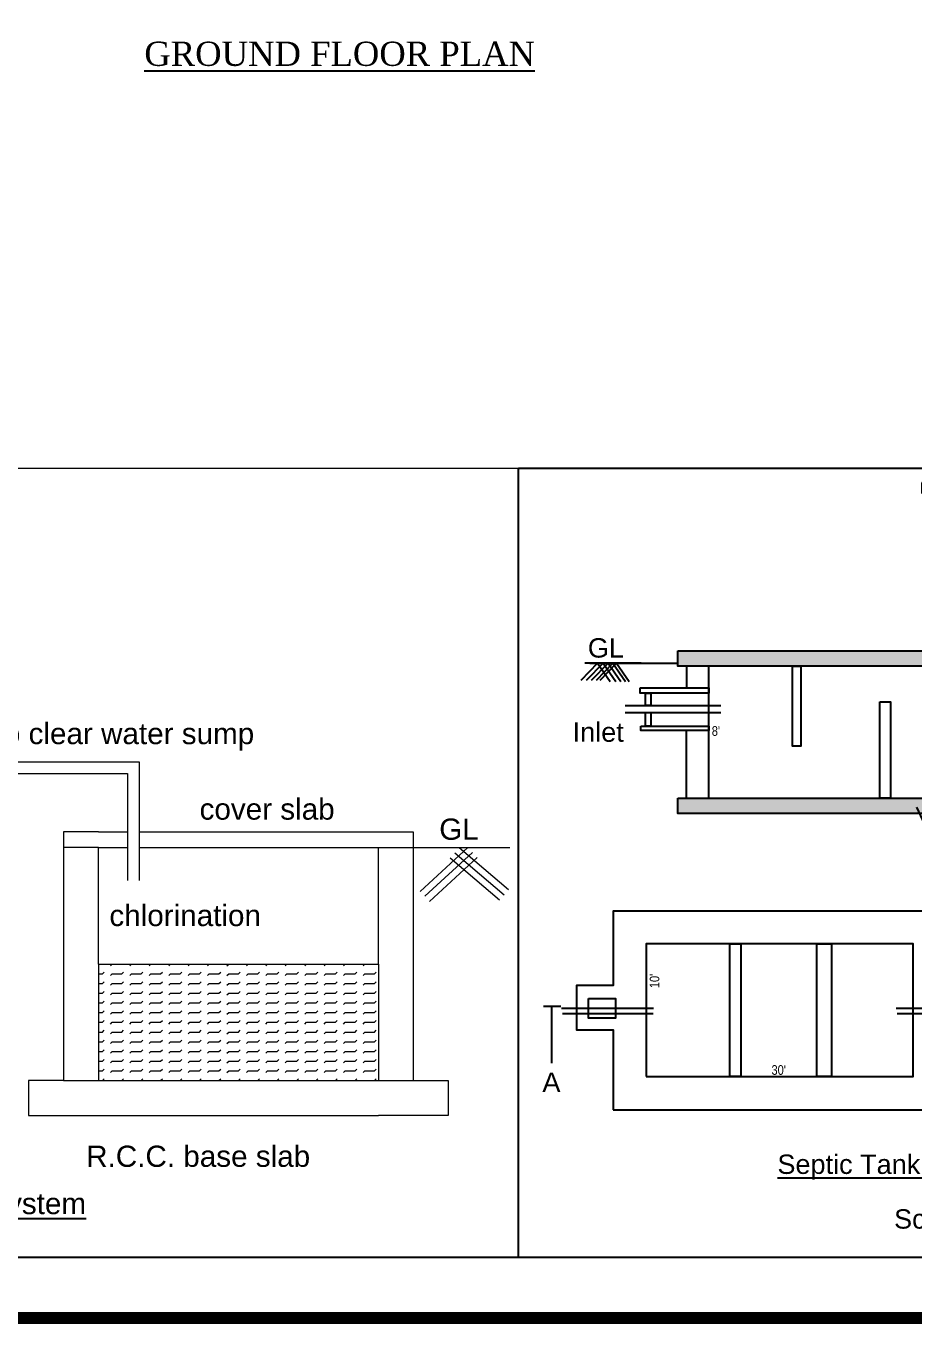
# Model space of a CAD drawing. Header units: metres. Extents: x -5144 to -5005, y 5368 to 5469.
# Drawn here: x -5114.45 to -5099.8, y 5369.79 to 5391.2 of the extents above; entities that cross this region are included whole.
import ezdxf
from ezdxf.enums import TextEntityAlignment as Align

# ---------------------------------------------------------------- set-up
doc = ezdxf.new("R2010")
doc.units = ezdxf.units.M
doc.header["$MEASUREMENT"] = 0
doc.styles.add('Lungspace_400_2.5mm', font='ARIALN.TTF', dxfattribs={"height": 1000})
doc.styles.get("Standard").update_dxf_attribs({"font": 'arial.ttf'})
doc.styles.add('style5', font='times.ttf')
doc.dimstyles.get("Standard").update_dxf_attribs({"dimtxt": 0.3, "dimasz": 0.1, "dimexe": 0.18, "dimexo": 0.0625, "dimgap": 0.09, "dimtad": 0, "dimzin": 0, "dimdsep": 46, "dimtxsty": 'Standard', "dimblk": 'OBLIQUE', "dimcen": 0.09, "dimse1": 1, "dimse2": 1, "dimclrt": 256, "dimadec": 0, "dimazin": 0, "dimtfac": 1, "dimtix": 1, "dimtofl": 0, "dimtmove": 1, "dimatfit": 3, "dimfxl": 0, "dimtolj": 1, "dimtzin": 0, "dimarcsym": 0})

# ---------------------------------------------------------------- blocks, each defined once
blk = doc.blocks.new('A$C70CD4DBE')
at = {"lineweight": 9}
h = blk.add_hatch(dxfattribs=at)
h.set_pattern_fill('AR-CONC', color=256, scale=0.000655341)
h.set_pattern_definition([(13.6577129, (-2460.286905, -4026.63648), (0.0899799659, -0.0791670659), [0.0124842465, -0.1373267115]), (318.657713, (-2460.2869, -4026.63648), (0.0555948856, 0.1145405836), [0.0099873972, -0.109861752]), (64.1091576, (-2460.27941, -4026.64308), (0.1455748482, 0.0353735138), [0.010609977, -0.1167098432]), (9.841913, (-2460.26718, -4026.60967), (0.1267672996, -0.1274692586), [0.01872637, -0.205990067]), (60.2932705, (-2460.25661, -4026.62029), (0.221409313, 0.038410847), [0.015914972, -0.175064923]), (314.841864, (-2460.26718, -4026.60967), (0.221409313, 0.038410847), [0.014981074, -0.164791878]), (344.6577129, (-2460.2587, -4026.62624), (0.0403171627, -0.1128638702), [0.0124842465, -0.1373267115]), (289.657713, (-2460.2587, -4026.62624), (0.1041548017, 0.0732261064), [0.0099873972, -0.1098613692]), (35.109158, (-2460.25534, -4026.63564), (0.1444719647, -0.0396377632), [0.010609977, -0.116709642]), (1.1577129, (-2460.286905, -4026.636483), (0.03446819908, 0.04343469443), [0, -0.1085297163, 0, -0.1115259354, 0, -0.1102775108]), (331.1577129, (-2460.286905, -4026.636483), (0.0741783379, 0.0269323592), [0, -0.0635864289, 0, -0.106032867, 0, -0.0420302966]), (291.1577129, (-2460.316805, -4026.614486), (0.06934957833, -0.05568203387), [0, -0.041614155, 0, -0.1298361636, 0, -0.1722826018]), (281.1577129, (-2460.33021, -4026.60462), (0.0880677932, -0.0441055651), [0, -0.0540984015, 0, -0.0862245292, 0, -0.1223456157])])
h.paths.add_polyline_path([(3.993, 10.965), (9.927, 10.965), (9.927, 10.691), (3.993, 10.691)])
h = blk.add_hatch(dxfattribs=at)
h.set_pattern_fill('AR-SAND', color=256, scale=0.003932)
h.set_pattern_definition([(1.157713, (-2460.2869, -4026.63648), (0.108973516, 0.158736676), [0, -0.1518084375, 0, -0.1697857525, 0, -0.1622952046]), (331.157713, (-2460.2869, -4026.63648), (0.3094061, 0.122288695), [0, -0.081896657, 0, -0.1368273417, 0, -0.0524338353]), (291.157713, (-2460.38586, -4026.56368), (0.250860228, -0.183858795), [0, -0.049936986, 0, -0.1797731497, 0, -0.2347038343]), (281.157713, (-2460.38586, -4026.56368), (0.293781888, -0.107314167), [0, -0.024968493, 0, -0.117851287, 0, -0.134829862])])
h.paths.add_polyline_path([(13.499, 10.077), (15.998, 10.077), (15.998, 10.691), (13.499, 10.691)])
h = blk.add_hatch(dxfattribs=at)
h.set_pattern_fill('AR-CONC', color=256, scale=0.003277)
h.set_pattern_definition([(13.657713, (-2460.2869, -4026.6365), (0.44989983, -0.39583533), [0.06242123, -0.68663356]), (318.657713, (-2460.2869, -4026.6365), (0.27797443, 0.57270292), [0.049936986, -0.54930876]), (64.109158, (-2460.2494, -4026.66947), (0.72787424, 0.17686757), [0.053049885, -0.58354922]), (9.841913, (-2460.18826, -4026.5024), (0.6338365, -0.63734629), [0.09363185, -1.02995034]), (60.29327, (-2460.1354, -4026.5555), (1.10704657, 0.19205424), [0.07957486, -0.87532461]), (314.841864, (-2460.1883, -4026.5024), (1.10704657, 0.19205424), [0.07490537, -0.82395939]), (344.657713, (-2460.1459, -4026.58525), (0.201585814, -0.56431935), [0.06242123, -0.68663356]), (289.657713, (-2460.1459, -4026.58525), (0.52077401, 0.36613053), [0.049936986, -0.54930685]), (35.109158, (-2460.1291, -4026.6323), (0.72235982, -0.198188816), [0.053049885, -0.58354821]), (1.157713, (-2460.2869, -4026.63648), (0.172340995, 0.217173472), [0, -0.542648581, 0, -0.557629677, 0, -0.551387554]), (331.157713, (-2460.2869, -4026.63648), (0.37089169, 0.134661796), [0, -0.317932144, 0, -0.530164335, 0, -0.210151483]), (291.157713, (-2460.4364, -4026.5265), (0.346747892, -0.278410169), [0, -0.208070775, 0, -0.649180818, 0, -0.86141301]), (281.157713, (-2460.50344, -4026.47717), (0.440338966, -0.220527826), [0, -0.270492008, 0, -0.431122646, 0, -0.61172808])])
h.paths.add_polyline_path([(13.499, 10.077), (15.998, 10.077), (15.998, 8.771), (13.499, 8.771)])
h = blk.add_hatch(dxfattribs=at)
h.set_pattern_fill('AR-CONC', color=256, scale=0.000655341)
h.set_pattern_definition([(13.6577129, (-2460.286905, -4029.2994), (0.0899799659, -0.0791670659), [0.0124842465, -0.1373267115]), (318.657713, (-2460.2869, -4029.2994), (0.0555948856, 0.1145405836), [0.0099873972, -0.109861752]), (64.1091576, (-2460.27941, -4029.306), (0.1455748482, 0.0353735138), [0.010609977, -0.1167098432]), (9.841913, (-2460.26718, -4029.27258), (0.1267672996, -0.1274692586), [0.01872637, -0.205990067]), (60.2932705, (-2460.25661, -4029.2832), (0.221409313, 0.038410847), [0.015914972, -0.175064923]), (314.841864, (-2460.26718, -4029.27258), (0.221409313, 0.038410847), [0.014981074, -0.164791878]), (344.6577129, (-2460.2587, -4029.28915), (0.0403171627, -0.1128638702), [0.0124842465, -0.1373267115]), (289.657713, (-2460.2587, -4029.28915), (0.1041548017, 0.0732261064), [0.0099873972, -0.1098613692]), (35.109158, (-2460.25534, -4029.29856), (0.1444719647, -0.0396377632), [0.010609977, -0.116709642]), (1.1577129, (-2460.286905, -4029.2994), (0.03446819908, 0.04343469443), [0, -0.1085297163, 0, -0.1115259354, 0, -0.1102775108]), (331.1577129, (-2460.286905, -4029.2994), (0.0741783379, 0.0269323592), [0, -0.0635864289, 0, -0.106032867, 0, -0.0420302966]), (291.1577129, (-2460.316805, -4029.277403), (0.06934957833, -0.05568203387), [0, -0.041614155, 0, -0.1298361636, 0, -0.1722826018]), (281.1577129, (-2460.33021, -4029.26754), (0.0880677932, -0.0441055651), [0, -0.0540984015, 0, -0.0862245292, 0, -0.1223456157])])
h.paths.add_polyline_path([(3.993, 8.302), (9.927, 8.302), (9.927, 8.028), (3.993, 8.028)])
h = blk.add_hatch(dxfattribs=at)
h.set_pattern_fill('AR-CONC', color=256, scale=0.003277)
h.set_pattern_definition([(13.657713, (-2460.2869, -4025.59764), (0.44989983, -0.39583533), [0.06242123, -0.68663356]), (318.657713, (-2460.2869, -4025.59764), (0.27797443, 0.57270292), [0.049936986, -0.54930876]), (64.109158, (-2460.2494, -4025.6306), (0.72787424, 0.17686757), [0.053049885, -0.58354922]), (9.841913, (-2460.18826, -4025.46356), (0.6338365, -0.63734629), [0.09363185, -1.02995034]), (60.29327, (-2460.1354, -4025.5167), (1.10704657, 0.19205424), [0.07957486, -0.87532461]), (314.841864, (-2460.1883, -4025.4636), (1.10704657, 0.19205424), [0.07490537, -0.82395939]), (344.657713, (-2460.1459, -4025.5464), (0.201585814, -0.56431935), [0.06242123, -0.68663356]), (289.657713, (-2460.1459, -4025.5464), (0.52077401, 0.36613053), [0.049936986, -0.54930685]), (35.109158, (-2460.1291, -4025.5934), (0.72235982, -0.198188816), [0.053049885, -0.58354821]), (1.157713, (-2460.2869, -4025.59764), (0.172340995, 0.217173472), [0, -0.542648581, 0, -0.557629677, 0, -0.551387554]), (331.157713, (-2460.2869, -4025.59764), (0.37089169, 0.134661796), [0, -0.317932144, 0, -0.530164335, 0, -0.210151483]), (291.157713, (-2460.4364, -4025.48765), (0.346747892, -0.278410169), [0, -0.208070775, 0, -0.649180818, 0, -0.86141301]), (281.157713, (-2460.50344, -4025.43833), (0.440338966, -0.220527826), [0, -0.270492008, 0, -0.431122646, 0, -0.61172808])])
h.paths.add_polyline_path([(12.326, 3.547), (14.838, 3.547), (14.838, 5.044), (12.326, 5.044)])
at = {"ltscale": 500}
for p, q in [((8.408, 13.816), (8.408, 14.009)), ((8.485, 13.744), (8.408, 13.816)), ((8.485, 10.965), (8.485, 13.744)), ((8.485, 13.744), (8.617, 13.744)), ((8.617, 10.965), (8.617, 13.744)), ((2.404, 10.743), (3.993, 10.743)), ((4.157, 10.295), (4.157, 10.691)), ((4.553, 8.307), (4.553, 10.691)), ((9.367, 8.307), (9.367, 10.691)), ((9.686, 10.033), (9.686, 10.691)), ((9.927, 10.691), (11.494, 10.691)), ((3.04, 9.976), (4.77, 9.976)), ((13.499, 10.077), (15.998, 10.077)), ((3.04, 9.851), (4.77, 9.851)), ((11.62, 9.714), (9.15, 9.714)), ((11.62, 9.714), (11.62, 9.324)), ((11.955, 9.687), (15.048, 9.687)), ((11.955, 9.687), (11.955, 9.313)), ((15.048, 9.687), (15.048, 9.53)), ((4.145, 9.527), (4.145, 8.322)), ((11.474, 9.588), (9.15, 9.588)), ((11.474, 9.588), (11.474, 9.324)), ((12.102, 9.53), (12.102, 9.313)), ((12.105, 9.53), (15.048, 9.53)), ((9.683, 9.265), (9.683, 8.322)), ((11.372, 8.846), (12.29, 8.846)), ((12.326, 5.386), (12.326, 3.547)), ((14.838, 5.386), (14.838, 3.547)), ((12.326, 5.044), (15.496, 5.044)), ((1.563, 4.543), (1.875, 4.543)), ((1.71, 4.543), (1.71, 3.509)), ((1.89, 4.508), (3.554, 4.508)), ((7.936, 4.508), (13.635, 4.508)), ((13.635, 4.508), (13.635, 4.409)), ((16.546, 4.543), (16.906, 4.543)), ((16.707, 4.543), (16.707, 3.509)), ((1.909, 4.409), (3.543, 4.409)), ((7.954, 4.409), (13.635, 4.409)), ((12.326, 3.547), (15.496, 3.547))]:
    blk.add_line(p, q, dxfattribs=at)
for p, q in [((8.977, 13.607), (9.346, 13.607)), ((9.336, 11.791), (9.711, 11.791)), ((2.542, 10.743), (2.237, 10.43)), ((3.328, 10.743), (2.31, 10.743)), ((2.64, 10.743), (2.335, 10.43)), ((2.732, 10.743), (2.427, 10.43)), ((2.819, 10.743), (2.514, 10.43)), ((2.542, 10.743), (2.771, 10.413)), ((2.886, 10.743), (2.581, 10.43)), ((2.64, 10.743), (2.869, 10.413)), ((2.732, 10.743), (2.961, 10.413)), ((2.819, 10.743), (3.048, 10.413)), ((2.886, 10.743), (3.115, 10.413)), ((10.52, 10.691), (10.215, 10.379)), ((11.306, 10.691), (10.289, 10.691)), ((10.619, 10.691), (10.314, 10.379)), ((10.71, 10.691), (10.405, 10.379)), ((10.798, 10.691), (10.493, 10.379)), ((10.52, 10.691), (10.749, 10.361)), ((10.864, 10.691), (10.559, 10.379)), ((10.619, 10.691), (10.848, 10.361)), ((10.71, 10.691), (10.939, 10.361)), ((10.798, 10.691), (11.026, 10.361)), ((10.864, 10.691), (11.093, 10.361)), ((12.731, 10.691), (12.426, 10.379)), ((13.517, 10.691), (12.499, 10.691)), ((12.829, 10.691), (12.524, 10.379)), ((12.92, 10.691), (12.615, 10.379)), ((13.008, 10.691), (12.703, 10.379)), ((12.731, 10.691), (12.96, 10.361)), ((13.075, 10.691), (12.769, 10.379)), ((12.829, 10.691), (13.058, 10.361)), ((12.92, 10.691), (13.149, 10.361)), ((13.008, 10.691), (13.237, 10.361)), ((13.075, 10.691), (13.303, 10.361)), ((8.554, 7.602), (8.922, 7.602))]:
    blk.add_line(p, q)
blk.add_lwpolyline([(1.113, 14.269), (17.955, 14.269), (17.955, 0), (1.113, 0)], close=True)
for points in [[(8.617, 13.744), (8.681, 13.816), (8.681, 13.994), (8.551, 14.133), (8.408, 14.009)], [(11.947, 10.691), (16.759, 10.691)], [(13.499, 10.691), (13.499, 8.771), (15.998, 8.771), (15.998, 10.691)], [(2.822, 2.669), (8.812, 2.669), (8.812, 4.023), (9.405, 4.023), (9.405, 4.874), (8.807, 4.874), (8.807, 6.257), (2.822, 6.257), (2.822, 4.916), (2.16, 4.916), (2.16, 4.116), (2.822, 4.116), (2.822, 2.669)]]:
    blk.add_lwpolyline(points, dxfattribs=at)
for points in [[(3.993, 10.965), (9.927, 10.965), (9.927, 10.691), (3.993, 10.691)], [(6.067, 10.691), (6.214, 10.691), (6.214, 9.242), (6.067, 9.242)], [(3.313, 10.295), (4.553, 10.295), (4.553, 10.198), (3.313, 10.198)], [(3.408, 10.198), (3.503, 10.198), (3.503, 9.976), (3.408, 9.976)], [(7.641, 10.043), (7.836, 10.043), (7.836, 8.302), (7.641, 8.302)], [(10.607, 10.033), (9.367, 10.033), (9.367, 9.936), (10.607, 9.936)], [(10.512, 9.936), (10.417, 9.936), (10.417, 9.714), (10.512, 9.714)], [(3.408, 9.851), (3.503, 9.851), (3.503, 9.606), (3.408, 9.606)], [(3.325, 9.606), (4.553, 9.606), (4.553, 9.527), (3.325, 9.527)], [(10.512, 9.588), (10.417, 9.588), (10.417, 9.344), (10.512, 9.344)], [(10.595, 9.344), (9.367, 9.344), (9.367, 9.265), (10.595, 9.265)], [(3.993, 8.302), (9.927, 8.302), (9.927, 8.028), (3.993, 8.028)], [(3.422, 3.269), (8.243, 3.269), (8.243, 5.67), (3.422, 5.67)], [(4.93, 5.67), (5.131, 5.67), (5.131, 3.269), (4.93, 3.269)], [(6.507, 5.67), (6.769, 5.67), (6.769, 3.269), (6.507, 3.269)], [(2.377, 4.679), (2.867, 4.679), (2.867, 4.322), (2.377, 4.322)], [(8.761, 4.677), (9.237, 4.677), (9.237, 4.248), (8.761, 4.248)]]:
    blk.add_lwpolyline(points, close=True, dxfattribs=at)
at = {"lineweight": 9}
for points in [[(15.599, 10.46), (15.94, 11.01), (15.94, 11.01)], [(15.794, 8.829), (16.305, 8.431), (16.305, 8.431)], [(13.962, 3.65), (14.473, 3.251), (14.473, 3.251)]]:
    blk.add_lwpolyline(points, dxfattribs=at)
at = {"ltscale": 500}
for radius in [0.315, 0.168]:
    blk.add_arc((11.787, 9.307), radius, 174.1822, 1.9749, dxfattribs=at)
at = {"lineweight": 9}
for points in [[(15.608, 10.454), (15.564, 10.404), (15.589, 10.465)], [(15.787, 8.821), (15.742, 8.869), (15.801, 8.838)], [(13.956, 3.641), (13.911, 3.69), (13.969, 3.658)]]:
    blk.add_solid(points, dxfattribs=at)
for s, p in [('A', (1.707, 3.167)), ('B', (16.742, 2.883))]:
    blk.add_text(s, height=0.35).set_placement(p, align=Align.MIDDLE_CENTER)
at = {"char_height": 0.35, "attachment_point": 2, "line_spacing_factor": 0.938532}
for s, insert, width in [('\\pt0.35;Vent Pipe', (10.504, 13.697), 3.77075), ('\\pt0.35;Cover Slab In R.C.C 1:2:4', (11.188, 12.565), 3.77075), ('\\pt0.35;Sand', (16.194, 11.547), 9.27729), ('\\pt0.35;GL', (2.691, 11.194), 9.27729), ('\\pt0.35;GL', (10.669, 11.195), 9.27729), ('\\pt0.35;GL', (12.88, 11.183), 9.27729), ('\\pt0.35;Inlet', (2.553, 9.672), 3.77075), ('\\pt0.35;Outlet', (11.758, 8.736), 3.77075), ('\\pt0.35,0.7;Brick jelly', (16.258, 8.402), 3.77075), ('\\pt0.35;P.C.C 1:4:8', (10.679, 7.796), 3.77075), ('\\pt0.35;{\\LSection - AB}', (10.133, 7.213), 9.27729), ('\\pt0.35;Brick Jelly', (14.084, 3.117), 9.27729), ('\\pt0.35;{\\LSeptic Tank & Dispersion Trench Details}', (10.18, 1.859), 9.27729), ('\\pt0.35;Scale 1:100', (9.191, 0.87), 9.27729)]:
    blk.add_mtext(s, dxfattribs=dict(at, insert=insert, width=width))
at = {"ltscale": 500, "insert": (4.68, 9.603), "char_height": 0.17342, "width": 2.288, "attachment_point": 2, "line_spacing_factor": 0.938532, "style": 'Lungspace_400_2.5mm'}
blk.add_mtext("\\pt0.17342;8'", dxfattribs=at)
at = {"insert": (3.484, 4.998), "char_height": 0.17342, "width": 2.288, "attachment_point": 2, "rotation": 90, "line_spacing_factor": 0.938532, "style": 'Lungspace_400_2.5mm'}
blk.add_mtext("\\pt0.17342;10'", dxfattribs=at)
at = {"insert": (5.815, 3.475), "char_height": 0.17342, "width": 2.288, "attachment_point": 2, "line_spacing_factor": 0.938532, "style": 'Lungspace_400_2.5mm'}
blk.add_mtext("\\pt0.17342;30'", dxfattribs=at)
for points in [[(8.566, 13.273), (8.977, 13.607)], [(8.887, 10.881), (9.336, 11.791)], [(8.308, 8.139), (8.554, 7.602)]]:
    blk.add_leader(points, dimstyle='Standard', override={"dimgap": 0.09, "dimtad": 0})

msp = doc.modelspace()

# ---------------------------------------------------------------- linework, layer by layer
at = {"lineweight": 20}
for p, q in [((-5117.099, 5379.06), (-5112.58, 5379.06)), ((-5112.58, 5379.06), (-5112.58, 5377.105)), ((-5117.099, 5378.868), (-5112.773, 5378.868)), ((-5112.773, 5378.868), (-5112.773, 5377.105)), ((-5113.831, 5377.906), (-5113.831, 5377.65)), ((-5113.254, 5377.906), (-5113.831, 5377.906)), ((-5113.254, 5377.906), (-5112.773, 5377.906)), ((-5112.58, 5377.906), (-5108.637, 5377.906)), ((-5108.637, 5377.906), (-5108.06, 5377.906)), ((-5108.06, 5377.906), (-5108.06, 5377.65)), ((-5113.254, 5377.65), (-5113.831, 5377.65)), ((-5113.831, 5377.65), (-5113.831, 5373.803)), ((-5113.254, 5377.65), (-5112.773, 5377.65)), ((-5113.254, 5375.726), (-5113.254, 5377.65)), ((-5112.58, 5377.65), (-5108.637, 5377.65)), ((-5108.637, 5377.65), (-5108.06, 5377.65)), ((-5108.637, 5375.726), (-5108.637, 5377.65)), ((-5108.06, 5377.65), (-5106.467, 5377.65)), ((-5108.06, 5377.65), (-5108.06, 5373.803)), ((-5107.161, 5377.65), (-5107.945, 5376.925)), ((-5107.305, 5377.647), (-5106.492, 5376.955)), ((-5107.085, 5377.567), (-5107.869, 5376.843)), ((-5107.009, 5377.485), (-5107.792, 5376.76)), ((-5107.45, 5377.476), (-5106.637, 5376.784)), ((-5107.377, 5377.561), (-5106.564, 5376.87)), ((-5113.254, 5375.726), (-5113.254, 5373.803)), ((-5113.254, 5375.726), (-5108.637, 5375.726)), ((-5113.058, 5375.698), (-5113.029, 5375.726)), ((-5112.737, 5375.698), (-5112.709, 5375.726)), ((-5112.416, 5375.698), (-5112.388, 5375.726)), ((-5112.096, 5375.698), (-5112.068, 5375.726)), ((-5111.775, 5375.698), (-5111.747, 5375.726)), ((-5111.455, 5375.698), (-5111.426, 5375.726)), ((-5111.134, 5375.698), (-5111.106, 5375.726)), ((-5110.814, 5375.698), (-5110.785, 5375.726)), ((-5110.493, 5375.698), (-5110.465, 5375.726)), ((-5110.172, 5375.698), (-5110.144, 5375.726)), ((-5109.852, 5375.698), (-5109.824, 5375.726)), ((-5109.531, 5375.698), (-5109.503, 5375.726)), ((-5109.211, 5375.698), (-5109.182, 5375.726)), ((-5108.89, 5375.698), (-5108.862, 5375.726)), ((-5108.637, 5375.726), (-5108.637, 5373.803)), ((-5113.254, 5375.566), (-5113.19, 5375.566)), ((-5113.19, 5375.566), (-5113.161, 5375.594)), ((-5113.058, 5375.538), (-5113.029, 5375.566)), ((-5113.029, 5375.566), (-5112.869, 5375.566)), ((-5112.869, 5375.566), (-5112.841, 5375.594)), ((-5112.737, 5375.538), (-5112.709, 5375.566)), ((-5112.709, 5375.566), (-5112.548, 5375.566)), ((-5112.548, 5375.566), (-5112.52, 5375.594)), ((-5112.416, 5375.538), (-5112.388, 5375.566)), ((-5112.388, 5375.566), (-5112.228, 5375.566)), ((-5112.228, 5375.566), (-5112.2, 5375.594)), ((-5112.096, 5375.538), (-5112.068, 5375.566)), ((-5112.068, 5375.566), (-5111.907, 5375.566)), ((-5111.907, 5375.566), (-5111.879, 5375.594)), ((-5111.775, 5375.538), (-5111.747, 5375.566)), ((-5111.747, 5375.566), (-5111.587, 5375.566)), ((-5111.587, 5375.566), (-5111.558, 5375.594)), ((-5111.455, 5375.538), (-5111.426, 5375.566)), ((-5111.426, 5375.566), (-5111.266, 5375.566)), ((-5111.266, 5375.566), (-5111.238, 5375.594)), ((-5111.134, 5375.538), (-5111.106, 5375.566)), ((-5111.106, 5375.566), (-5110.946, 5375.566)), ((-5110.946, 5375.566), (-5110.917, 5375.594)), ((-5110.814, 5375.538), (-5110.785, 5375.566)), ((-5110.785, 5375.566), (-5110.625, 5375.566)), ((-5110.625, 5375.566), (-5110.597, 5375.594)), ((-5110.493, 5375.538), (-5110.465, 5375.566)), ((-5110.465, 5375.566), (-5110.304, 5375.566)), ((-5110.304, 5375.566), (-5110.276, 5375.594)), ((-5110.172, 5375.538), (-5110.144, 5375.566)), ((-5110.144, 5375.566), (-5109.984, 5375.566)), ((-5109.984, 5375.566), (-5109.955, 5375.594)), ((-5109.852, 5375.538), (-5109.824, 5375.566)), ((-5109.824, 5375.566), (-5109.663, 5375.566)), ((-5109.663, 5375.566), (-5109.635, 5375.594)), ((-5109.531, 5375.538), (-5109.503, 5375.566)), ((-5109.503, 5375.566), (-5109.343, 5375.566)), ((-5109.343, 5375.566), (-5109.314, 5375.594)), ((-5109.211, 5375.538), (-5109.182, 5375.566)), ((-5109.182, 5375.566), (-5109.022, 5375.566)), ((-5109.022, 5375.566), (-5108.994, 5375.594)), ((-5108.89, 5375.538), (-5108.862, 5375.566)), ((-5108.862, 5375.566), (-5108.701, 5375.566)), ((-5108.701, 5375.566), (-5108.673, 5375.594)), ((-5113.254, 5375.406), (-5113.19, 5375.406)), ((-5113.254, 5375.245), (-5113.19, 5375.245)), ((-5113.19, 5375.406), (-5113.161, 5375.434)), ((-5113.19, 5375.245), (-5113.161, 5375.274)), ((-5113.058, 5375.377), (-5113.029, 5375.406)), ((-5113.058, 5375.217), (-5113.029, 5375.245)), ((-5113.029, 5375.406), (-5112.869, 5375.406)), ((-5113.029, 5375.245), (-5112.869, 5375.245)), ((-5112.869, 5375.406), (-5112.841, 5375.434)), ((-5112.869, 5375.245), (-5112.841, 5375.274)), ((-5112.737, 5375.377), (-5112.709, 5375.406)), ((-5112.737, 5375.217), (-5112.709, 5375.245)), ((-5112.709, 5375.406), (-5112.548, 5375.406)), ((-5112.709, 5375.245), (-5112.548, 5375.245)), ((-5112.548, 5375.406), (-5112.52, 5375.434)), ((-5112.548, 5375.245), (-5112.52, 5375.274)), ((-5112.416, 5375.377), (-5112.388, 5375.406)), ((-5112.416, 5375.217), (-5112.388, 5375.245)), ((-5112.388, 5375.406), (-5112.228, 5375.406)), ((-5112.388, 5375.245), (-5112.228, 5375.245)), ((-5112.228, 5375.406), (-5112.2, 5375.434)), ((-5112.228, 5375.245), (-5112.2, 5375.274)), ((-5112.096, 5375.377), (-5112.068, 5375.406)), ((-5112.096, 5375.217), (-5112.068, 5375.245)), ((-5112.068, 5375.406), (-5111.907, 5375.406)), ((-5112.068, 5375.245), (-5111.907, 5375.245)), ((-5111.907, 5375.406), (-5111.879, 5375.434)), ((-5111.907, 5375.245), (-5111.879, 5375.274)), ((-5111.775, 5375.377), (-5111.747, 5375.406)), ((-5111.775, 5375.217), (-5111.747, 5375.245)), ((-5111.747, 5375.406), (-5111.587, 5375.406)), ((-5111.747, 5375.245), (-5111.587, 5375.245)), ((-5111.587, 5375.406), (-5111.558, 5375.434)), ((-5111.587, 5375.245), (-5111.558, 5375.274)), ((-5111.455, 5375.377), (-5111.426, 5375.406)), ((-5111.455, 5375.217), (-5111.426, 5375.245)), ((-5111.426, 5375.406), (-5111.266, 5375.406)), ((-5111.426, 5375.245), (-5111.266, 5375.245)), ((-5111.266, 5375.406), (-5111.238, 5375.434)), ((-5111.266, 5375.245), (-5111.238, 5375.274)), ((-5111.134, 5375.377), (-5111.106, 5375.406)), ((-5111.134, 5375.217), (-5111.106, 5375.245)), ((-5111.106, 5375.406), (-5110.946, 5375.406)), ((-5111.106, 5375.245), (-5110.946, 5375.245)), ((-5110.946, 5375.406), (-5110.917, 5375.434)), ((-5110.946, 5375.245), (-5110.917, 5375.274)), ((-5110.814, 5375.377), (-5110.785, 5375.406)), ((-5110.814, 5375.217), (-5110.785, 5375.245)), ((-5110.785, 5375.406), (-5110.625, 5375.406)), ((-5110.785, 5375.245), (-5110.625, 5375.245)), ((-5110.625, 5375.406), (-5110.597, 5375.434)), ((-5110.625, 5375.245), (-5110.597, 5375.274)), ((-5110.493, 5375.377), (-5110.465, 5375.406)), ((-5110.493, 5375.217), (-5110.465, 5375.245)), ((-5110.465, 5375.406), (-5110.304, 5375.406)), ((-5110.465, 5375.245), (-5110.304, 5375.245)), ((-5110.304, 5375.406), (-5110.276, 5375.434)), ((-5110.304, 5375.245), (-5110.276, 5375.274)), ((-5110.172, 5375.377), (-5110.144, 5375.406)), ((-5110.172, 5375.217), (-5110.144, 5375.245)), ((-5110.144, 5375.406), (-5109.984, 5375.406)), ((-5110.144, 5375.245), (-5109.984, 5375.245)), ((-5109.984, 5375.406), (-5109.955, 5375.434)), ((-5109.984, 5375.245), (-5109.955, 5375.274)), ((-5109.852, 5375.377), (-5109.824, 5375.406)), ((-5109.852, 5375.217), (-5109.824, 5375.245)), ((-5109.824, 5375.406), (-5109.663, 5375.406)), ((-5109.824, 5375.245), (-5109.663, 5375.245)), ((-5109.663, 5375.406), (-5109.635, 5375.434)), ((-5109.663, 5375.245), (-5109.635, 5375.274)), ((-5109.531, 5375.377), (-5109.503, 5375.406)), ((-5109.531, 5375.217), (-5109.503, 5375.245)), ((-5109.503, 5375.406), (-5109.343, 5375.406)), ((-5109.503, 5375.245), (-5109.343, 5375.245)), ((-5109.343, 5375.406), (-5109.314, 5375.434)), ((-5109.343, 5375.245), (-5109.314, 5375.274)), ((-5109.211, 5375.377), (-5109.182, 5375.406)), ((-5109.211, 5375.217), (-5109.182, 5375.245)), ((-5109.182, 5375.406), (-5109.022, 5375.406)), ((-5109.182, 5375.245), (-5109.022, 5375.245)), ((-5109.022, 5375.406), (-5108.994, 5375.434)), ((-5109.022, 5375.245), (-5108.994, 5375.274)), ((-5108.89, 5375.377), (-5108.862, 5375.406)), ((-5108.89, 5375.217), (-5108.862, 5375.245)), ((-5108.862, 5375.406), (-5108.701, 5375.406)), ((-5108.862, 5375.245), (-5108.701, 5375.245)), ((-5108.701, 5375.406), (-5108.673, 5375.434)), ((-5108.701, 5375.245), (-5108.673, 5375.274)), ((-5113.254, 5375.085), (-5113.19, 5375.085)), ((-5113.19, 5375.085), (-5113.161, 5375.113)), ((-5113.058, 5375.057), (-5113.029, 5375.085)), ((-5113.029, 5375.085), (-5112.869, 5375.085)), ((-5112.869, 5375.085), (-5112.841, 5375.113)), ((-5112.737, 5375.057), (-5112.709, 5375.085)), ((-5112.709, 5375.085), (-5112.548, 5375.085)), ((-5112.548, 5375.085), (-5112.52, 5375.113)), ((-5112.416, 5375.057), (-5112.388, 5375.085)), ((-5112.388, 5375.085), (-5112.228, 5375.085)), ((-5112.228, 5375.085), (-5112.2, 5375.113)), ((-5112.096, 5375.057), (-5112.068, 5375.085)), ((-5112.068, 5375.085), (-5111.907, 5375.085)), ((-5111.907, 5375.085), (-5111.879, 5375.113)), ((-5111.775, 5375.057), (-5111.747, 5375.085)), ((-5111.747, 5375.085), (-5111.587, 5375.085)), ((-5111.587, 5375.085), (-5111.558, 5375.113)), ((-5111.455, 5375.057), (-5111.426, 5375.085)), ((-5111.426, 5375.085), (-5111.266, 5375.085)), ((-5111.266, 5375.085), (-5111.238, 5375.113)), ((-5111.134, 5375.057), (-5111.106, 5375.085)), ((-5111.106, 5375.085), (-5110.946, 5375.085)), ((-5110.946, 5375.085), (-5110.917, 5375.113)), ((-5110.814, 5375.057), (-5110.785, 5375.085)), ((-5110.785, 5375.085), (-5110.625, 5375.085)), ((-5110.625, 5375.085), (-5110.597, 5375.113)), ((-5110.493, 5375.057), (-5110.465, 5375.085)), ((-5110.465, 5375.085), (-5110.304, 5375.085)), ((-5110.304, 5375.085), (-5110.276, 5375.113)), ((-5110.172, 5375.057), (-5110.144, 5375.085)), ((-5110.144, 5375.085), (-5109.984, 5375.085)), ((-5109.984, 5375.085), (-5109.955, 5375.113)), ((-5109.852, 5375.057), (-5109.824, 5375.085)), ((-5109.824, 5375.085), (-5109.663, 5375.085)), ((-5109.663, 5375.085), (-5109.635, 5375.113)), ((-5109.531, 5375.057), (-5109.503, 5375.085)), ((-5109.503, 5375.085), (-5109.343, 5375.085)), ((-5109.343, 5375.085), (-5109.314, 5375.113)), ((-5109.211, 5375.057), (-5109.182, 5375.085)), ((-5109.182, 5375.085), (-5109.022, 5375.085)), ((-5109.022, 5375.085), (-5108.994, 5375.113)), ((-5108.89, 5375.057), (-5108.862, 5375.085)), ((-5108.862, 5375.085), (-5108.701, 5375.085)), ((-5108.701, 5375.085), (-5108.673, 5375.113)), ((-5113.254, 5374.925), (-5113.19, 5374.925)), ((-5113.19, 5374.925), (-5113.161, 5374.953)), ((-5113.058, 5374.896), (-5113.029, 5374.925)), ((-5113.029, 5374.925), (-5112.869, 5374.925)), ((-5112.869, 5374.925), (-5112.841, 5374.953)), ((-5112.737, 5374.896), (-5112.709, 5374.925)), ((-5112.709, 5374.925), (-5112.548, 5374.925)), ((-5112.548, 5374.925), (-5112.52, 5374.953)), ((-5112.416, 5374.896), (-5112.388, 5374.925)), ((-5112.388, 5374.925), (-5112.228, 5374.925)), ((-5112.228, 5374.925), (-5112.2, 5374.953)), ((-5112.096, 5374.896), (-5112.068, 5374.925)), ((-5112.068, 5374.925), (-5111.907, 5374.925)), ((-5111.907, 5374.925), (-5111.879, 5374.953)), ((-5111.775, 5374.896), (-5111.747, 5374.925)), ((-5111.747, 5374.925), (-5111.587, 5374.925)), ((-5111.587, 5374.925), (-5111.558, 5374.953)), ((-5111.455, 5374.896), (-5111.426, 5374.925)), ((-5111.426, 5374.925), (-5111.266, 5374.925)), ((-5111.266, 5374.925), (-5111.238, 5374.953)), ((-5111.134, 5374.896), (-5111.106, 5374.925)), ((-5111.106, 5374.925), (-5110.946, 5374.925)), ((-5110.946, 5374.925), (-5110.917, 5374.953)), ((-5110.814, 5374.896), (-5110.785, 5374.925)), ((-5110.785, 5374.925), (-5110.625, 5374.925)), ((-5110.625, 5374.925), (-5110.597, 5374.953)), ((-5110.493, 5374.896), (-5110.465, 5374.925)), ((-5110.465, 5374.925), (-5110.304, 5374.925)), ((-5110.304, 5374.925), (-5110.276, 5374.953)), ((-5110.172, 5374.896), (-5110.144, 5374.925)), ((-5110.144, 5374.925), (-5109.984, 5374.925)), ((-5109.984, 5374.925), (-5109.955, 5374.953)), ((-5109.852, 5374.896), (-5109.824, 5374.925)), ((-5109.824, 5374.925), (-5109.663, 5374.925)), ((-5109.663, 5374.925), (-5109.635, 5374.953)), ((-5109.531, 5374.896), (-5109.503, 5374.925)), ((-5109.503, 5374.925), (-5109.343, 5374.925)), ((-5109.343, 5374.925), (-5109.314, 5374.953)), ((-5109.211, 5374.896), (-5109.182, 5374.925)), ((-5109.182, 5374.925), (-5109.022, 5374.925)), ((-5109.022, 5374.925), (-5108.994, 5374.953)), ((-5108.89, 5374.896), (-5108.862, 5374.925)), ((-5108.862, 5374.925), (-5108.701, 5374.925)), ((-5108.701, 5374.925), (-5108.673, 5374.953)), ((-5113.254, 5374.764), (-5113.19, 5374.764)), ((-5113.254, 5374.604), (-5113.19, 5374.604)), ((-5113.19, 5374.764), (-5113.161, 5374.793)), ((-5113.19, 5374.604), (-5113.161, 5374.632)), ((-5113.058, 5374.736), (-5113.029, 5374.764)), ((-5113.058, 5374.576), (-5113.029, 5374.604)), ((-5113.029, 5374.764), (-5112.869, 5374.764)), ((-5113.029, 5374.604), (-5112.869, 5374.604)), ((-5112.869, 5374.764), (-5112.841, 5374.793)), ((-5112.869, 5374.604), (-5112.841, 5374.632)), ((-5112.737, 5374.736), (-5112.709, 5374.764)), ((-5112.737, 5374.576), (-5112.709, 5374.604)), ((-5112.709, 5374.764), (-5112.548, 5374.764)), ((-5112.709, 5374.604), (-5112.548, 5374.604)), ((-5112.548, 5374.764), (-5112.52, 5374.793)), ((-5112.548, 5374.604), (-5112.52, 5374.632)), ((-5112.416, 5374.736), (-5112.388, 5374.764)), ((-5112.416, 5374.576), (-5112.388, 5374.604)), ((-5112.388, 5374.764), (-5112.228, 5374.764)), ((-5112.388, 5374.604), (-5112.228, 5374.604)), ((-5112.228, 5374.764), (-5112.2, 5374.793)), ((-5112.228, 5374.604), (-5112.2, 5374.632)), ((-5112.096, 5374.736), (-5112.068, 5374.764)), ((-5112.096, 5374.576), (-5112.068, 5374.604)), ((-5112.068, 5374.764), (-5111.907, 5374.764)), ((-5112.068, 5374.604), (-5111.907, 5374.604)), ((-5111.907, 5374.764), (-5111.879, 5374.793)), ((-5111.907, 5374.604), (-5111.879, 5374.632)), ((-5111.775, 5374.736), (-5111.747, 5374.764)), ((-5111.775, 5374.576), (-5111.747, 5374.604)), ((-5111.747, 5374.764), (-5111.587, 5374.764)), ((-5111.747, 5374.604), (-5111.587, 5374.604)), ((-5111.587, 5374.764), (-5111.558, 5374.793)), ((-5111.587, 5374.604), (-5111.558, 5374.632)), ((-5111.455, 5374.736), (-5111.426, 5374.764)), ((-5111.455, 5374.576), (-5111.426, 5374.604)), ((-5111.426, 5374.764), (-5111.266, 5374.764)), ((-5111.426, 5374.604), (-5111.266, 5374.604)), ((-5111.266, 5374.764), (-5111.238, 5374.793)), ((-5111.266, 5374.604), (-5111.238, 5374.632)), ((-5111.134, 5374.736), (-5111.106, 5374.764)), ((-5111.134, 5374.576), (-5111.106, 5374.604)), ((-5111.106, 5374.764), (-5110.946, 5374.764)), ((-5111.106, 5374.604), (-5110.946, 5374.604)), ((-5110.946, 5374.764), (-5110.917, 5374.793)), ((-5110.946, 5374.604), (-5110.917, 5374.632)), ((-5110.814, 5374.736), (-5110.785, 5374.764)), ((-5110.814, 5374.576), (-5110.785, 5374.604)), ((-5110.785, 5374.764), (-5110.625, 5374.764)), ((-5110.785, 5374.604), (-5110.625, 5374.604)), ((-5110.625, 5374.764), (-5110.597, 5374.793)), ((-5110.625, 5374.604), (-5110.597, 5374.632)), ((-5110.493, 5374.736), (-5110.465, 5374.764)), ((-5110.493, 5374.576), (-5110.465, 5374.604)), ((-5110.465, 5374.764), (-5110.304, 5374.764)), ((-5110.465, 5374.604), (-5110.304, 5374.604)), ((-5110.304, 5374.764), (-5110.276, 5374.793)), ((-5110.304, 5374.604), (-5110.276, 5374.632)), ((-5110.172, 5374.736), (-5110.144, 5374.764)), ((-5110.172, 5374.576), (-5110.144, 5374.604)), ((-5110.144, 5374.764), (-5109.984, 5374.764)), ((-5110.144, 5374.604), (-5109.984, 5374.604)), ((-5109.984, 5374.764), (-5109.955, 5374.793)), ((-5109.984, 5374.604), (-5109.955, 5374.632)), ((-5109.852, 5374.736), (-5109.824, 5374.764)), ((-5109.852, 5374.576), (-5109.824, 5374.604)), ((-5109.824, 5374.764), (-5109.663, 5374.764)), ((-5109.824, 5374.604), (-5109.663, 5374.604)), ((-5109.663, 5374.764), (-5109.635, 5374.793)), ((-5109.663, 5374.604), (-5109.635, 5374.632)), ((-5109.531, 5374.736), (-5109.503, 5374.764)), ((-5109.531, 5374.576), (-5109.503, 5374.604)), ((-5109.503, 5374.764), (-5109.343, 5374.764)), ((-5109.503, 5374.604), (-5109.343, 5374.604)), ((-5109.343, 5374.764), (-5109.314, 5374.793)), ((-5109.343, 5374.604), (-5109.314, 5374.632)), ((-5109.211, 5374.736), (-5109.182, 5374.764)), ((-5109.211, 5374.576), (-5109.182, 5374.604)), ((-5109.182, 5374.764), (-5109.022, 5374.764)), ((-5109.182, 5374.604), (-5109.022, 5374.604)), ((-5109.022, 5374.764), (-5108.994, 5374.793)), ((-5109.022, 5374.604), (-5108.994, 5374.632)), ((-5108.89, 5374.736), (-5108.862, 5374.764)), ((-5108.89, 5374.576), (-5108.862, 5374.604)), ((-5108.862, 5374.764), (-5108.701, 5374.764)), ((-5108.862, 5374.604), (-5108.701, 5374.604)), ((-5108.701, 5374.764), (-5108.673, 5374.793)), ((-5108.701, 5374.604), (-5108.673, 5374.632)), ((-5113.254, 5374.444), (-5113.19, 5374.444)), ((-5113.19, 5374.444), (-5113.161, 5374.472)), ((-5113.058, 5374.415), (-5113.029, 5374.444)), ((-5113.029, 5374.444), (-5112.869, 5374.444)), ((-5112.869, 5374.444), (-5112.841, 5374.472)), ((-5112.737, 5374.415), (-5112.709, 5374.444)), ((-5112.709, 5374.444), (-5112.548, 5374.444)), ((-5112.548, 5374.444), (-5112.52, 5374.472)), ((-5112.416, 5374.415), (-5112.388, 5374.444)), ((-5112.388, 5374.444), (-5112.228, 5374.444)), ((-5112.228, 5374.444), (-5112.2, 5374.472)), ((-5112.096, 5374.415), (-5112.068, 5374.444)), ((-5112.068, 5374.444), (-5111.907, 5374.444)), ((-5111.907, 5374.444), (-5111.879, 5374.472)), ((-5111.775, 5374.415), (-5111.747, 5374.444)), ((-5111.747, 5374.444), (-5111.587, 5374.444)), ((-5111.587, 5374.444), (-5111.558, 5374.472)), ((-5111.455, 5374.415), (-5111.426, 5374.444)), ((-5111.426, 5374.444), (-5111.266, 5374.444)), ((-5111.266, 5374.444), (-5111.238, 5374.472)), ((-5111.134, 5374.415), (-5111.106, 5374.444)), ((-5111.106, 5374.444), (-5110.946, 5374.444)), ((-5110.946, 5374.444), (-5110.917, 5374.472)), ((-5110.814, 5374.415), (-5110.785, 5374.444)), ((-5110.785, 5374.444), (-5110.625, 5374.444)), ((-5110.625, 5374.444), (-5110.597, 5374.472)), ((-5110.493, 5374.415), (-5110.465, 5374.444)), ((-5110.465, 5374.444), (-5110.304, 5374.444)), ((-5110.304, 5374.444), (-5110.276, 5374.472)), ((-5110.172, 5374.415), (-5110.144, 5374.444)), ((-5110.144, 5374.444), (-5109.984, 5374.444)), ((-5109.984, 5374.444), (-5109.955, 5374.472)), ((-5109.852, 5374.415), (-5109.824, 5374.444)), ((-5109.824, 5374.444), (-5109.663, 5374.444)), ((-5109.663, 5374.444), (-5109.635, 5374.472)), ((-5109.531, 5374.415), (-5109.503, 5374.444)), ((-5109.503, 5374.444), (-5109.343, 5374.444)), ((-5109.343, 5374.444), (-5109.314, 5374.472)), ((-5109.211, 5374.415), (-5109.182, 5374.444)), ((-5109.182, 5374.444), (-5109.022, 5374.444)), ((-5109.022, 5374.444), (-5108.994, 5374.472)), ((-5108.89, 5374.415), (-5108.862, 5374.444)), ((-5108.862, 5374.444), (-5108.701, 5374.444)), ((-5108.701, 5374.444), (-5108.673, 5374.472)), ((-5113.254, 5374.284), (-5113.19, 5374.284)), ((-5113.19, 5374.284), (-5113.161, 5374.312)), ((-5113.058, 5374.255), (-5113.029, 5374.284)), ((-5113.029, 5374.284), (-5112.869, 5374.284)), ((-5112.869, 5374.284), (-5112.841, 5374.312)), ((-5112.737, 5374.255), (-5112.709, 5374.284)), ((-5112.709, 5374.284), (-5112.548, 5374.284)), ((-5112.548, 5374.284), (-5112.52, 5374.312)), ((-5112.416, 5374.255), (-5112.388, 5374.284)), ((-5112.388, 5374.284), (-5112.228, 5374.284)), ((-5112.228, 5374.284), (-5112.2, 5374.312)), ((-5112.096, 5374.255), (-5112.068, 5374.284)), ((-5112.068, 5374.284), (-5111.907, 5374.284)), ((-5111.907, 5374.284), (-5111.879, 5374.312)), ((-5111.775, 5374.255), (-5111.747, 5374.284)), ((-5111.747, 5374.284), (-5111.587, 5374.284)), ((-5111.587, 5374.284), (-5111.558, 5374.312)), ((-5111.455, 5374.255), (-5111.426, 5374.284)), ((-5111.426, 5374.284), (-5111.266, 5374.284)), ((-5111.266, 5374.284), (-5111.238, 5374.312)), ((-5111.134, 5374.255), (-5111.106, 5374.284)), ((-5111.106, 5374.284), (-5110.946, 5374.284)), ((-5110.946, 5374.284), (-5110.917, 5374.312)), ((-5110.814, 5374.255), (-5110.785, 5374.284)), ((-5110.785, 5374.284), (-5110.625, 5374.284)), ((-5110.625, 5374.284), (-5110.597, 5374.312)), ((-5110.493, 5374.255), (-5110.465, 5374.284)), ((-5110.465, 5374.284), (-5110.304, 5374.284)), ((-5110.304, 5374.284), (-5110.276, 5374.312)), ((-5110.172, 5374.255), (-5110.144, 5374.284)), ((-5110.144, 5374.284), (-5109.984, 5374.284)), ((-5109.984, 5374.284), (-5109.955, 5374.312)), ((-5109.852, 5374.255), (-5109.824, 5374.284)), ((-5109.824, 5374.284), (-5109.663, 5374.284)), ((-5109.663, 5374.284), (-5109.635, 5374.312)), ((-5109.531, 5374.255), (-5109.503, 5374.284)), ((-5109.503, 5374.284), (-5109.343, 5374.284)), ((-5109.343, 5374.284), (-5109.314, 5374.312)), ((-5109.211, 5374.255), (-5109.182, 5374.284)), ((-5109.182, 5374.284), (-5109.022, 5374.284)), ((-5109.022, 5374.284), (-5108.994, 5374.312)), ((-5108.89, 5374.255), (-5108.862, 5374.284)), ((-5108.862, 5374.284), (-5108.701, 5374.284)), ((-5108.701, 5374.284), (-5108.673, 5374.312)), ((-5113.254, 5374.123), (-5113.19, 5374.123)), ((-5113.254, 5373.963), (-5113.19, 5373.963)), ((-5113.19, 5374.123), (-5113.161, 5374.152)), ((-5113.19, 5373.963), (-5113.161, 5373.991)), ((-5113.058, 5374.095), (-5113.029, 5374.123)), ((-5113.058, 5373.935), (-5113.029, 5373.963)), ((-5113.029, 5374.123), (-5112.869, 5374.123)), ((-5113.029, 5373.963), (-5112.869, 5373.963)), ((-5112.869, 5374.123), (-5112.841, 5374.152)), ((-5112.869, 5373.963), (-5112.841, 5373.991)), ((-5112.737, 5374.095), (-5112.709, 5374.123)), ((-5112.737, 5373.935), (-5112.709, 5373.963)), ((-5112.709, 5374.123), (-5112.548, 5374.123)), ((-5112.709, 5373.963), (-5112.548, 5373.963)), ((-5112.548, 5374.123), (-5112.52, 5374.152)), ((-5112.548, 5373.963), (-5112.52, 5373.991)), ((-5112.416, 5374.095), (-5112.388, 5374.123)), ((-5112.416, 5373.935), (-5112.388, 5373.963)), ((-5112.388, 5374.123), (-5112.228, 5374.123)), ((-5112.388, 5373.963), (-5112.228, 5373.963)), ((-5112.228, 5374.123), (-5112.2, 5374.152)), ((-5112.228, 5373.963), (-5112.2, 5373.991)), ((-5112.096, 5374.095), (-5112.068, 5374.123)), ((-5112.096, 5373.935), (-5112.068, 5373.963)), ((-5112.068, 5374.123), (-5111.907, 5374.123)), ((-5112.068, 5373.963), (-5111.907, 5373.963)), ((-5111.907, 5374.123), (-5111.879, 5374.152)), ((-5111.907, 5373.963), (-5111.879, 5373.991)), ((-5111.775, 5374.095), (-5111.747, 5374.123)), ((-5111.775, 5373.935), (-5111.747, 5373.963)), ((-5111.747, 5374.123), (-5111.587, 5374.123)), ((-5111.747, 5373.963), (-5111.587, 5373.963)), ((-5111.587, 5374.123), (-5111.558, 5374.152)), ((-5111.587, 5373.963), (-5111.558, 5373.991)), ((-5111.455, 5374.095), (-5111.426, 5374.123)), ((-5111.455, 5373.935), (-5111.426, 5373.963)), ((-5111.426, 5374.123), (-5111.266, 5374.123)), ((-5111.426, 5373.963), (-5111.266, 5373.963)), ((-5111.266, 5374.123), (-5111.238, 5374.152)), ((-5111.266, 5373.963), (-5111.238, 5373.991)), ((-5111.134, 5374.095), (-5111.106, 5374.123)), ((-5111.134, 5373.935), (-5111.106, 5373.963)), ((-5111.106, 5374.123), (-5110.946, 5374.123)), ((-5111.106, 5373.963), (-5110.946, 5373.963)), ((-5110.946, 5374.123), (-5110.917, 5374.152)), ((-5110.946, 5373.963), (-5110.917, 5373.991)), ((-5110.814, 5374.095), (-5110.785, 5374.123)), ((-5110.814, 5373.935), (-5110.785, 5373.963)), ((-5110.785, 5374.123), (-5110.625, 5374.123)), ((-5110.785, 5373.963), (-5110.625, 5373.963)), ((-5110.625, 5374.123), (-5110.597, 5374.152)), ((-5110.625, 5373.963), (-5110.597, 5373.991)), ((-5110.493, 5374.095), (-5110.465, 5374.123)), ((-5110.493, 5373.935), (-5110.465, 5373.963)), ((-5110.465, 5374.123), (-5110.304, 5374.123)), ((-5110.465, 5373.963), (-5110.304, 5373.963)), ((-5110.304, 5374.123), (-5110.276, 5374.152)), ((-5110.304, 5373.963), (-5110.276, 5373.991)), ((-5110.172, 5374.095), (-5110.144, 5374.123)), ((-5110.172, 5373.935), (-5110.144, 5373.963)), ((-5110.144, 5374.123), (-5109.984, 5374.123)), ((-5110.144, 5373.963), (-5109.984, 5373.963)), ((-5109.984, 5374.123), (-5109.955, 5374.152)), ((-5109.984, 5373.963), (-5109.955, 5373.991)), ((-5109.852, 5374.095), (-5109.824, 5374.123)), ((-5109.852, 5373.935), (-5109.824, 5373.963)), ((-5109.824, 5374.123), (-5109.663, 5374.123)), ((-5109.824, 5373.963), (-5109.663, 5373.963)), ((-5109.663, 5374.123), (-5109.635, 5374.152)), ((-5109.663, 5373.963), (-5109.635, 5373.991)), ((-5109.531, 5374.095), (-5109.503, 5374.123)), ((-5109.531, 5373.935), (-5109.503, 5373.963)), ((-5109.503, 5374.123), (-5109.343, 5374.123)), ((-5109.503, 5373.963), (-5109.343, 5373.963)), ((-5109.343, 5374.123), (-5109.314, 5374.152)), ((-5109.343, 5373.963), (-5109.314, 5373.991)), ((-5109.211, 5374.095), (-5109.182, 5374.123)), ((-5109.211, 5373.935), (-5109.182, 5373.963)), ((-5109.182, 5374.123), (-5109.022, 5374.123)), ((-5109.182, 5373.963), (-5109.022, 5373.963)), ((-5109.022, 5374.123), (-5108.994, 5374.152)), ((-5109.022, 5373.963), (-5108.994, 5373.991)), ((-5108.89, 5374.095), (-5108.862, 5374.123)), ((-5108.89, 5373.935), (-5108.862, 5373.963)), ((-5108.862, 5374.123), (-5108.701, 5374.123)), ((-5108.862, 5373.963), (-5108.701, 5373.963)), ((-5108.701, 5374.123), (-5108.673, 5374.152)), ((-5108.701, 5373.963), (-5108.673, 5373.991)), ((-5113.831, 5373.803), (-5114.408, 5373.803)), ((-5114.408, 5373.803), (-5114.408, 5373.226)), ((-5113.831, 5373.803), (-5113.254, 5373.803)), ((-5113.254, 5373.803), (-5108.637, 5373.803)), ((-5113.19, 5373.803), (-5113.161, 5373.831)), ((-5112.869, 5373.803), (-5112.841, 5373.831)), ((-5112.548, 5373.803), (-5112.52, 5373.831)), ((-5112.228, 5373.803), (-5112.2, 5373.831)), ((-5111.907, 5373.803), (-5111.879, 5373.831)), ((-5111.587, 5373.803), (-5111.558, 5373.831)), ((-5111.266, 5373.803), (-5111.238, 5373.831)), ((-5110.946, 5373.803), (-5110.917, 5373.831)), ((-5110.625, 5373.803), (-5110.597, 5373.831)), ((-5110.304, 5373.803), (-5110.276, 5373.831)), ((-5109.984, 5373.803), (-5109.955, 5373.831)), ((-5109.663, 5373.803), (-5109.635, 5373.831)), ((-5109.343, 5373.803), (-5109.314, 5373.831)), ((-5109.022, 5373.803), (-5108.994, 5373.831)), ((-5108.701, 5373.803), (-5108.673, 5373.831)), ((-5108.637, 5373.803), (-5108.06, 5373.803)), ((-5108.06, 5373.803), (-5107.483, 5373.803)), ((-5107.483, 5373.803), (-5107.483, 5373.226)), ((-5114.408, 5373.226), (-5113.831, 5373.226)), ((-5113.831, 5373.226), (-5113.254, 5373.226)), ((-5113.254, 5373.226), (-5108.637, 5373.226)), ((-5108.06, 5373.226), (-5108.637, 5373.226)), ((-5107.483, 5373.226), (-5108.06, 5373.226))]:
    msp.add_line(p, q, dxfattribs=at)
at = {"const_width": 0.2}
msp.add_lwpolyline([(-5143.687, 5468.771), (-5038.592, 5468.771), (-5038.592, 5369.885), (-5143.687, 5369.885)], close=True, dxfattribs=at)
msp.add_lwpolyline([(-5142.687, 5467.771), (-5039.592, 5467.771), (-5039.592, 5370.885), (-5142.687, 5370.885)], close=True)
at = {"lineweight": 20}
msp.add_lwpolyline([(-5123.449, 5383.908), (-5106.324, 5383.908), (-5106.324, 5370.885), (-5123.449, 5370.885)], close=True, dxfattribs=at)

# ---------------------------------------------------------------- block references
at = {"xscale": 0.9126992398035636, "yscale": 0.9126992398035636, "zscale": 0.9126992398035636}
msp.add_blockref('A$C70CD4DBE', (-5107.34, 5370.885), dxfattribs=at)

# ---------------------------------------------------------------- texts
at = {"style": 'style5'}
msp.add_text('%%UGROUND FLOOR PLAN', height=0.4, dxfattribs=at).set_placement((-5112.498, 5390.546))
for s, p in [('inlet to clear water sump', (-5115.983, 5379.354)), ('cover slab', (-5111.586, 5378.108)), ('GL', (-5107.633, 5377.776)), ('chlorination', (-5113.074, 5376.352)), ('R.C.C. base slab', (-5113.457, 5372.379)), ('%%Uwaste water recycling system', (-5119.816, 5371.599))]:
    msp.add_text(s, height=0.35).set_placement(p)

doc.saveas('drawing.dxf')
